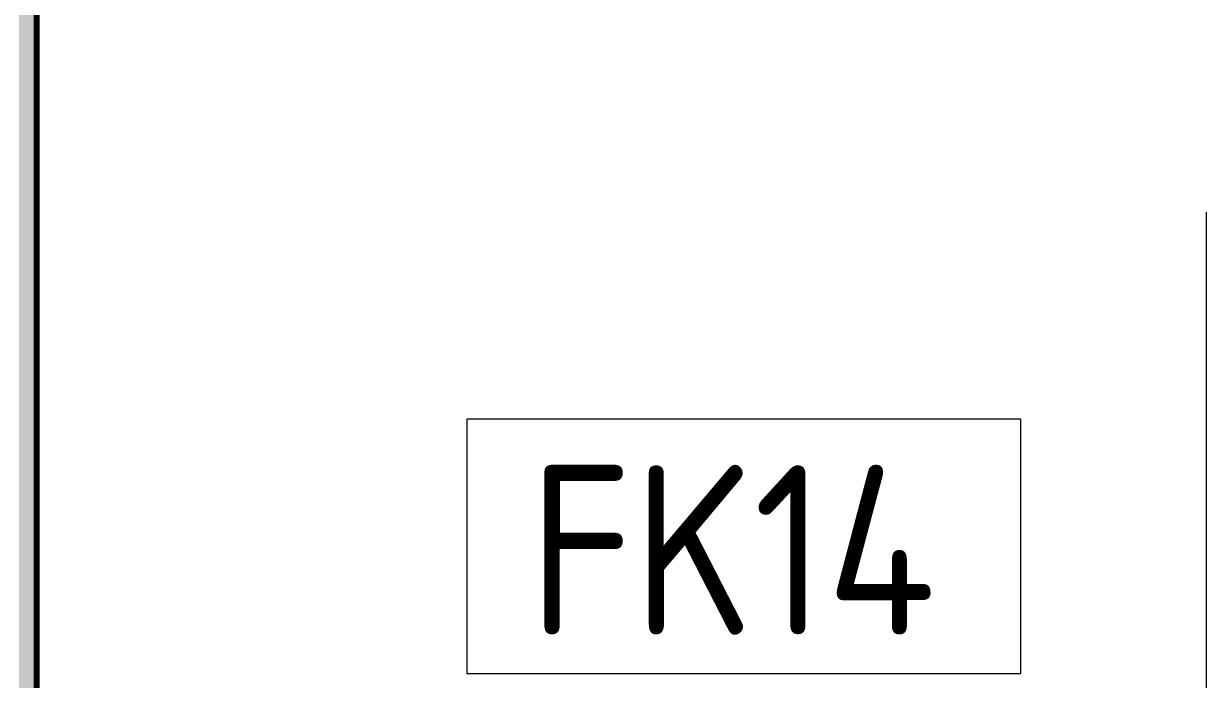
# Model space of a CAD drawing. Header units: millimetres. Extents: x -3245 to 186632, y -8553 to 29000.
# Drawn here: x 12615 to 14010, y 677 to 1451 of the extents above; entities that cross this region are included whole.
import ezdxf

# ---------------------------------------------------------------- set-up
doc = ezdxf.new("R2010")
doc.units = ezdxf.units.MM
doc.linetypes.add('Осевая', pattern=[3175, 635, -476.25, 1587.5, -476.25])
doc.layers.add('A-WALL-4', color=7, linetype='Continuous', lineweight=9, true_color=0xff80c0)
doc.layers.add('I-WALL-10', color=7, linetype='Continuous', lineweight=80, true_color=0xff80c0)
for name, color, linetype, lineweight in [('A-WALL-IDEN', 7, 'Continuous', 9), ('I-WALL', 7, 'Continuous', 9), ('Оси-2', 7, 'Осевая', 9)]:
    doc.layers.add(name, color=color, linetype=linetype, lineweight=lineweight)
doc.styles.add('GOST Common', font='GOST_Common.ttf', dxfattribs={"width": 0.9, "height": 200})

# ---------------------------------------------------------------- blocks, each defined once
blk = doc.blocks.new('М_стена_0001 - Типоразмер_без рамки-25382661-План отделки стен 2 этажа в осях 1-12')
at = {"layer": 'A-WALL-IDEN'}
for p, q in [((3.258, 1.523), (-3.273, 1.523)), ((-3.273, 1.523), (-3.273, -1.477)), ((3.258, -1.477), (3.258, 1.523)), ((-3.273, -1.477), (3.258, -1.477))]:
    blk.add_line(p, q, dxfattribs=at)

msp = doc.modelspace()

# ---------------------------------------------------------------- hatches: boundary and pattern name
at = {"layer": 'I-WALL'}
h = msp.add_hatch(dxfattribs=at)
h.set_pattern_fill('FP_89', color=256, style=0, pattern_type=2)
h.set_pattern_definition([(0, (0, 0), (121.92, 30.48), [10.058, -81.382, 10.058, -81.382, -487.68]), (0, (0, 0), (121.92, 30.48), [-182.88, 10.058, -172.822, 10.058, -81.382, -213.36]), (0, (0, 0), (121.92, 30.48), [-457.2, 10.058, -50.902, 10.058, -142.342]), (120, (45.72, 15.24), (-87.356454, 90.34582), [10.058, -81.382, 10.058, -81.382, -487.68]), (120, (45.72, 15.24), (-87.356454, 90.34582), [-182.88, 10.058, -172.822, 10.058, -81.382, -213.36]), (120, (45.72, 15.24), (-87.356454, 90.34582), [-457.2, 10.058, -50.902, 10.058, -142.342]), (240, (60.96, 76.2), (-34.563546, -120.82582), [10.058, -81.382, 10.058, -81.382, -487.68]), (240, (60.96, 76.2), (-34.563546, -120.82582), [-182.88, 10.058, -172.822, 10.058, -81.382, -213.36]), (240, (60.96, 76.2), (-34.563546, -120.82582), [-457.2, 10.058, -50.902, 10.058, -142.342])])
h.paths.add_polyline_path([(12610, 500), (12630, 500), (12630, 7300), (12610, 7300), (12610, 1243.3)])

# ---------------------------------------------------------------- linework, layer by layer
at = {"layer": 'A-WALL-4'}
msp.add_line((12630, 7279), (12630, 520), dxfattribs=at)
at = {"layer": 'I-WALL-10'}
msp.add_line((12631, 521), (12631, 7279), dxfattribs=at)
at = {"layer": 'Оси-2'}
msp.add_line((14010, 593.7), (14010, 24898.1), dxfattribs=at)

# ---------------------------------------------------------------- block references
at = {"layer": 'A-WALL-IDEN', "xscale": 99.99999999999993, "yscale": 99.99999999999993, "zscale": 99.99999999999993}
msp.add_blockref('М_стена_0001 - Типоразмер_без рамки-25382661-План отделки стен 2 этажа в осях 1-12', (13465.5, 832), dxfattribs=at)

# ---------------------------------------------------------------- texts
at = {"layer": 'A-WALL-IDEN', "insert": (13211, 930), "char_height": 200, "width": 627.721, "attachment_point": 1, "style": 'GOST Common'}
msp.add_mtext('FK14', dxfattribs=at)

doc.saveas('drawing.dxf')
